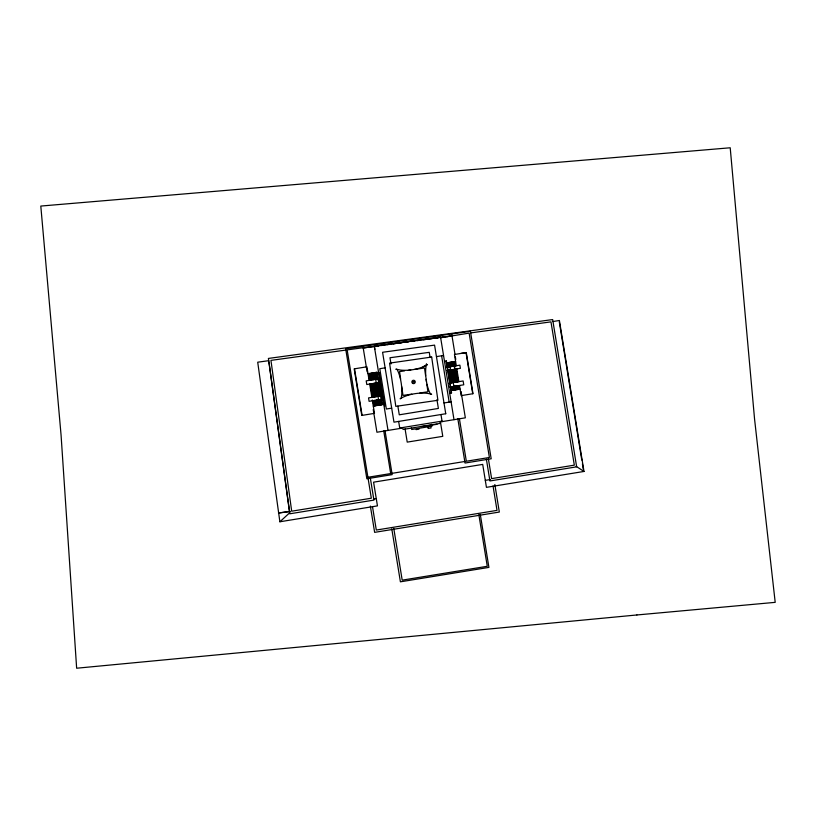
<?xml version="1.0" encoding="UTF-8"?>
<svg xmlns="http://www.w3.org/2000/svg" width="816" height="816" viewBox="0 0 816 816"><rect width="100%" height="100%" fill="white"/><g stroke="black" fill="none" stroke-linecap="round" stroke-linejoin="round"><path stroke-width="1.22" d="M426.482 363.752L425.758 368.516A21.889 8.17 81.8 0 0 429.002 390.956L430.501 394.159L431.644 394.24A21.4 8.874 -8.2 0 0 400.126 398.789L401.227 398.218L401.727 394.893A21.889 8.17 81.8 0 0 398.483 372.453L397.066 369.403L395.852 369.169L400.595 370.087A21.4 8.874 -8.2 0 0 423.076 366.843L427.36 364.619L423.076 366.843M268.79 360.672L257.713 362.202L279.878 521.771L289.741 512.734L268.964 361.937M383.785 431.225L385.05 430.919M454.002 419.679L440.528 336.967L363.202 347.973L378.41 345.902M385.05 430.879L392.17 474.637L366.843 478.768L345.668 348.789L470.424 331.316L491.191 458.776L465.038 463.039L457.827 418.741M437.325 337.498L440.528 336.967M552.83 321.555L559.399 320.484L584.001 471.454L486.438 487.346L482.705 464.396L373.585 482.174L377.451 505.879L279.878 521.771M436.448 356.623L443.537 355.47M466.303 352.645L460.948 353.43M385.121 367.832L379.777 368.71L386.345 409.01L391.69 408.143M368.026 373.728L377.176 372.239L378.257 378.889M444.475 361.243L446.372 360.927L451.574 392.894L449.687 393.2M446.046 362.998L455.593 361.478L452.972 361.865L453.676 366.17M446.464 367.343L459.867 365.16L460.387 368.332L446.984 370.515M379.726 379.45L378.236 379.685L381.592 400.299L383.081 400.054M379.185 382.51L366.792 384.53L366.19 380.858L378.583 378.838L378.981 381.286M449.035 383.255L463.131 380.96L463.753 384.795L449.657 387.09M381.337 395.821L368.546 397.902L369.097 401.329L381.898 399.238M450.544 390.64L460.102 389.12L457.48 389.518L456.889 385.917M373.3 406.113L382.449 404.614L378.389 379.664M443.996 402.961L451.085 401.809M399.728 428.012L442.037 421.117M403.216 427.951L376.921 432.235L373.238 409.601M439.742 422.005L465.344 417.833L461.101 391.772L461.448 394.301M402.941 429.451L440.436 423.351M416.078 429.634L418.996 429.155M367.914 477.268L465.1 461.438M485.306 480.359L490.294 479.553M373.759 499.045L376.268 498.637M404.542 370.882L399.554 371.606L400.646 379.124M408.286 370.352L410.785 369.985M414.518 369.444L424.493 368.006L425.605 375.666M411.815 394.128L402.992 395.403L401.727 386.631M419.863 392.965L427.931 391.802L426.85 384.285M421.066 426.584L436.978 424.32M345.913 350.064L270.943 360.376L291.689 511.193L371.321 498.219L347.157 349.901L363.161 347.698L367.129 371.79M374.83 349.381L374.381 346.147L452.003 335.906L455.032 354.532M470.383 332.948L550.973 321.861L574.321 465.151L491.62 478.625L488.407 458.908M290.486 511.357L278.46 513.009L289.547 511.54M380.909 345.566L384.652 345.056M387.141 344.719L390.884 344.209M393.383 343.873L395.872 343.536M398.371 343.189L402.115 342.689M404.603 342.343L408.347 341.843M410.846 341.496L414.579 340.996M417.078 340.649L419.567 340.313M423.31 339.803L425.809 339.466M428.298 339.13L432.041 338.62M434.54 338.283L438.284 337.773M440.773 337.436L444.516 336.926M447.015 336.59L452.003 335.906L451.778 334.356M576.167 466.354L584.001 471.454M559.276 321.8L581.798 460.061M582.41 463.835L583.338 469.506M494.843 484.52L499.321 512.05L374.636 532.358L370.362 506.083M493.027 485.928L497.015 510.388L376.309 530.053L372.524 506.818M486.387 459.214L489.926 480.961L576.657 466.834L552.667 319.566L268.393 358.438L289.762 513.805L373.922 500.096L370.342 478.125M466.038 352.604L472.739 393.74M455.359 356.898L455.756 359.397M456.287 365.741L454.461 354.491L466.283 352.563L472.984 393.71L461.162 395.627L459.51 385.489M456.807 368.914L458.878 381.643M480.277 514.376L488.917 567.395L400.401 581.818L391.772 528.799M454.94 361.57L455.634 365.854M456.154 369.026L458.225 381.755M458.857 385.591L459.439 389.222M454.288 361.672L454.981 365.956M455.501 369.128L457.572 381.857M458.194 385.703L458.786 389.303M478.849 514.61L487.274 566.284L402.196 580.145L393.781 528.462M453.635 361.763L456.919 381.97M457.541 385.805L458.133 389.405M454.277 366.068L454.798 369.24M454.196 369.342L456.266 382.072M451.86 362.049L452.564 366.353M453.084 369.526L455.155 382.255M455.777 386.09L456.368 389.701M451.279 362.141L451.982 366.445M452.492 369.617L454.573 382.347M455.195 386.192L455.787 389.793M450.697 362.233L451.401 366.537M451.911 369.709L453.992 382.449M454.614 386.284L455.206 389.885M450.116 362.335L450.809 366.639M451.33 369.811L453.4 382.541M454.033 386.376L454.614 389.977M459.418 418.802L466.334 461.244L489.386 457.48L469.129 333.122L440.65 337.753L440.558 337.049M453.278 382.561L453.91 386.396M449.534 362.426L450.228 366.731M450.748 369.903L452.819 382.633M453.451 386.478L454.033 390.079M450.044 366.761L450.565 369.934M448.606 362.579L449.31 366.884M449.82 370.056L451.901 382.786M452.523 386.621L453.104 390.232M447.964 362.681L448.667 366.986M449.177 370.158L451.258 382.888M451.88 386.733L452.472 390.334M447.321 362.783L448.025 367.088M448.545 370.26L450.616 382.99M451.238 386.835L451.829 390.436M446.23 360.958L451.432 392.914M441.619 355.776L449.167 402.115M440.966 414.518L442.119 421.617M430.052 357.326L429.247 352.339L389.977 357.745L390.986 363.946M436.958 399.707L438.386 408.439L399.279 414.814L397.861 406.123M440.426 421.892L442.782 436.336L407.225 442.119L405.062 428.839M431.664 424.289L431.98 426.187L411.703 429.491L411.386 427.594M430.726 425.748L431.083 427.951L428.165 428.431L427.808 426.217M398.657 421.413L399.809 428.512M379.124 372.575L384.642 406.45M374.299 346.157L388.028 430.43M376.666 372.32L377.747 378.981M378.349 382.653L380.521 395.954M381.072 399.381L381.939 404.695M376.156 372.402L377.237 379.063M377.839 382.735L380.011 396.035M380.562 399.463L381.429 404.787M375.646 372.484L376.727 379.144M377.329 382.816L379.501 396.117M380.052 399.544L380.919 404.869M375.136 372.565L376.217 379.226M376.819 382.898L378.991 396.209M379.542 399.626L380.409 404.95M375.666 379.318L376.268 382.99M378.012 396.362L378.563 399.789M383.765 431.123L390.68 473.566M373.973 372.759L375.054 379.42M375.656 383.092L377.828 396.392M378.379 399.82L379.246 405.134M373.371 372.861L374.452 379.511M375.054 383.183L377.216 396.494M377.777 399.911L378.644 405.236M372.769 372.953L373.85 379.613M374.452 383.285L376.615 396.596M377.176 400.013L378.043 405.338M372.157 373.055L373.249 379.705M373.84 383.377L376.013 396.688M376.564 400.115L377.431 405.43M371.555 373.157L372.637 379.807M373.238 383.479L375.411 396.79M375.962 400.207L376.829 405.532M370.444 373.33L371.525 379.991M372.127 383.663L374.289 396.974M374.85 400.391L375.717 405.715M369.832 373.432L370.913 380.093M371.515 383.765L373.677 397.066M374.238 400.493L375.105 405.817M369.22 373.534L370.301 380.185M370.903 383.857L373.065 397.168M373.626 400.595L374.493 405.909M368.608 373.636L369.689 380.287M370.291 383.959L372.463 397.27M373.014 400.687L373.881 406.011M369.107 380.389L366.894 366.802L354.185 368.873L361.774 415.436L374.483 413.365L372.3 399.983M369.709 384.061L371.902 397.535M354.521 368.812L362.11 415.385M426.125 379.277L426.482 381.786M362.967 346.412L363.181 347.861M413.141 381.633L413.926 381.949L413.141 381.633M445.75 413.743L393.975 422.178L382.582 352.277L434.571 345.127L445.75 413.743M431.674 357.041L389.569 363.12L395.811 406.368L437.917 400.289L431.674 357.041M636.908 614.968L76.643 668.222L61.067 435.081L40.8 206.06L730.208 147.778L754.565 419.087L775.2 602.351L636.908 614.968M412.549 383.296A1.693 1.693 0 0 0 415.242 382.143A1.693 1.693 0 0 0 412.896 380.389A1.693 1.693 0 0 0 412.549 383.296"/></g></svg>
